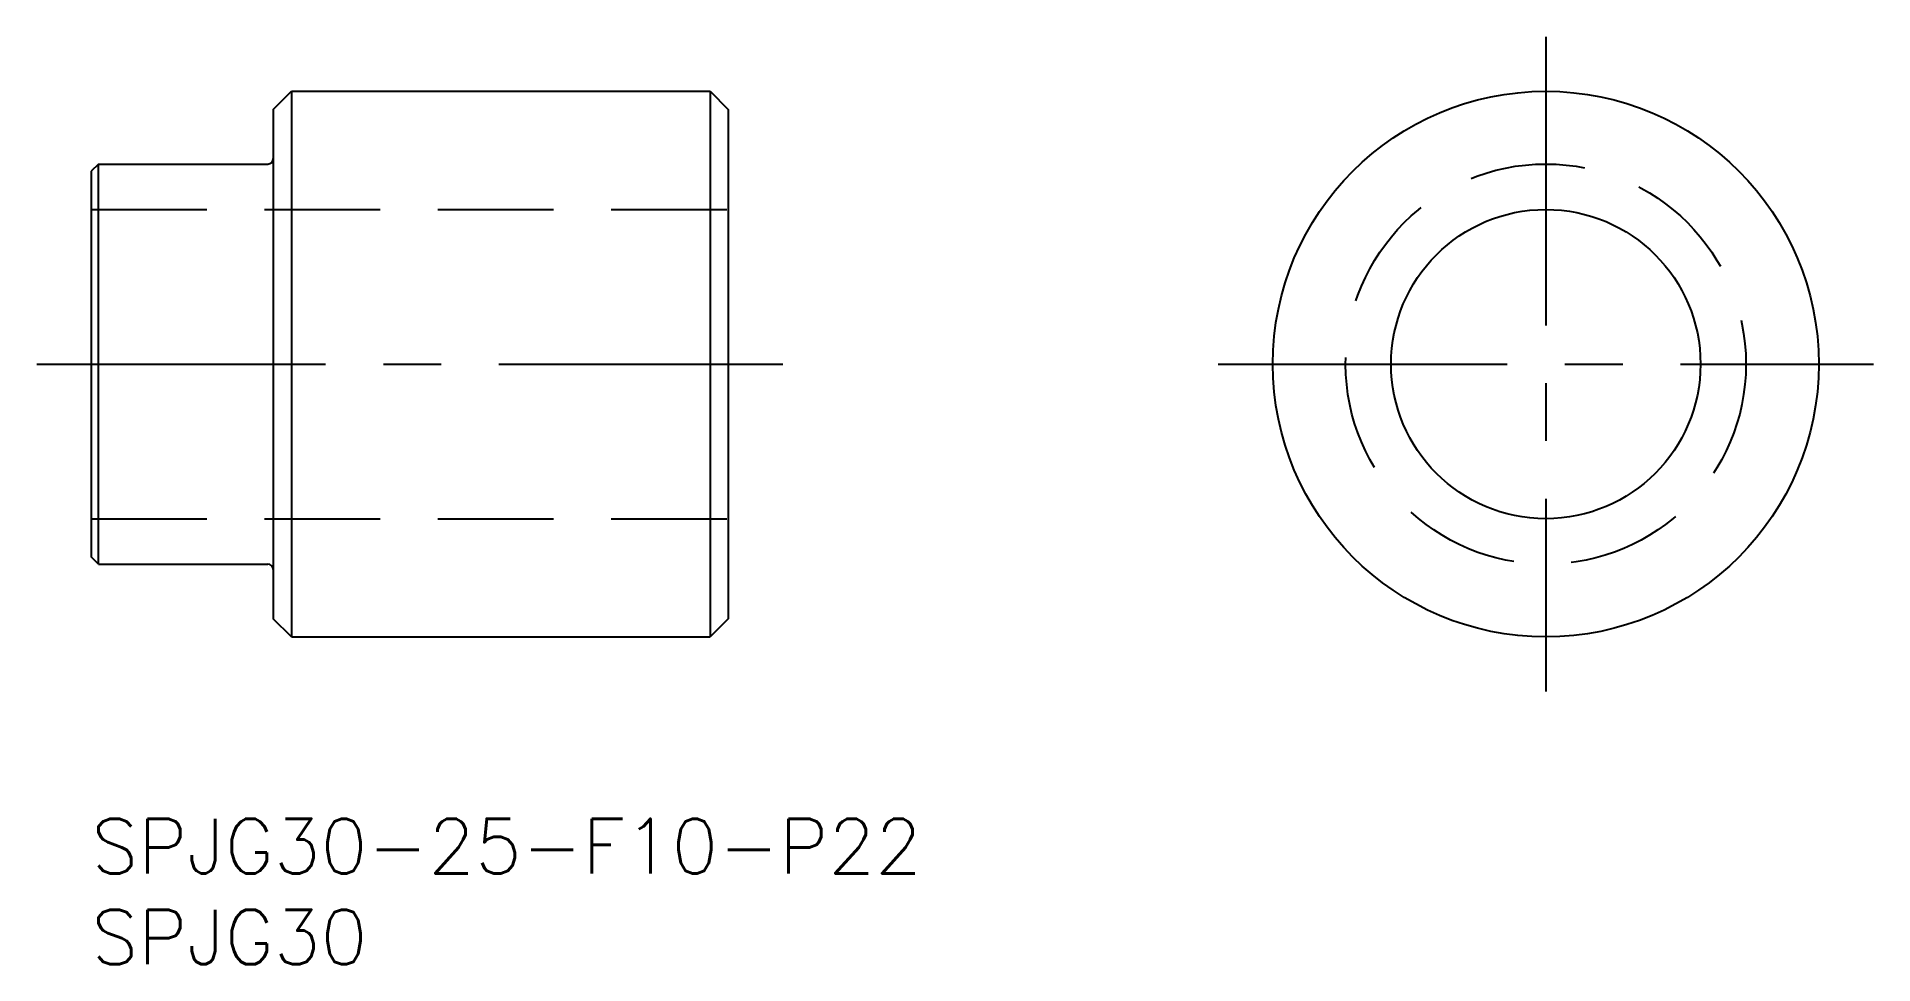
# Model space of a CAD drawing. Extents: x -3 to 98, y -8 to 43.
import ezdxf

# ---------------------------------------------------------------- set-up
doc = ezdxf.new("R2010")
doc.units = 0
doc.header["$LTSCALE"] = 0.5
doc.linetypes.add('CENTER', pattern=[50.8, 31.75, -6.35, 6.35, -6.35])
doc.linetypes.add('DASHED', pattern=[19.05, 12.7, -6.35])
for name, color, linetype in [('MSM_CENTER', 1, 'CENTER'), ('MSM_CONTINUOUS', 7, 'CONTINUOUS'), ('MSM_DASHED', 4, 'DASHED'), ('MSM_PART_NUMBER', 7, 'CONTINUOUS')]:
    doc.layers.add(name, color=color, linetype=linetype)
doc.styles.get("Standard").update_dxf_attribs({"font": 'txt.shx', "height": 3, "bigfont": 'bigfont.shx'})

# ---------------------------------------------------------------- blocks, each defined once
blk = doc.blocks.new('*U4')
at = {"layer": 'MSM_PART_NUMBER'}
blk.add_text('SPJG30-25-F10-P22', height=3, dxfattribs=at).set_placement((0, -3))
blk = doc.blocks.new('*U5')
at = {"layer": 'MSM_PART_NUMBER'}
blk.add_text('SPJG30', height=3, dxfattribs=at).set_placement((0, -8))

msp = doc.modelspace()

# ---------------------------------------------------------------- linework, layer by layer
at = {"layer": 'MSM_CENTER'}
for p, q in [((79.93, 43), (79.93, 7)), ((-3, 25), (38, 25)), ((61.93, 25), (97.93, 25))]:
    msp.add_line(p, q, dxfattribs=at)
at = {"layer": 'MSM_CONTINUOUS'}
for p, q in [((10, 39), (11, 40)), ((11, 40), (34, 40)), ((11, 40), (11, 10)), ((34, 40), (34, 10)), ((34, 40), (35, 39)), ((10, 39), (10, 11)), ((35, 39), (35, 11)), ((0.4, 36), (0, 35.6)), ((0, 35.6), (0, 14.4)), ((0.4, 36), (9.7, 36)), ((0.4, 14), (0.4, 36)), ((0.4, 14), (0, 14.4)), ((0.4, 14), (9.7, 14)), ((11, 10), (10, 11)), ((35, 11), (34, 10)), ((11, 10), (34, 10))]:
    msp.add_line(p, q, dxfattribs=at)
for radius in [15, 8.5]:
    msp.add_circle((79.93, 25), radius, dxfattribs=at)
for centre, start, end in [((9.7, 36.3), 270, 0), ((9.7, 13.7), 0, 90)]:
    msp.add_arc(centre, 0.3, start, end, dxfattribs=at)
at = {"layer": 'MSM_DASHED'}
for p, q in [((0, 33.5), (35, 33.5)), ((0, 16.5), (35, 16.5))]:
    msp.add_line(p, q, dxfattribs=at)
msp.add_circle((79.93, 25), 11, dxfattribs=at)

# ---------------------------------------------------------------- block references
at = {"layer": 'MSM_CONTINUOUS'}
for name in ['*U4', '*U5']:
    msp.add_blockref(name, (0, 0), dxfattribs=at)

doc.saveas('drawing.dxf')
